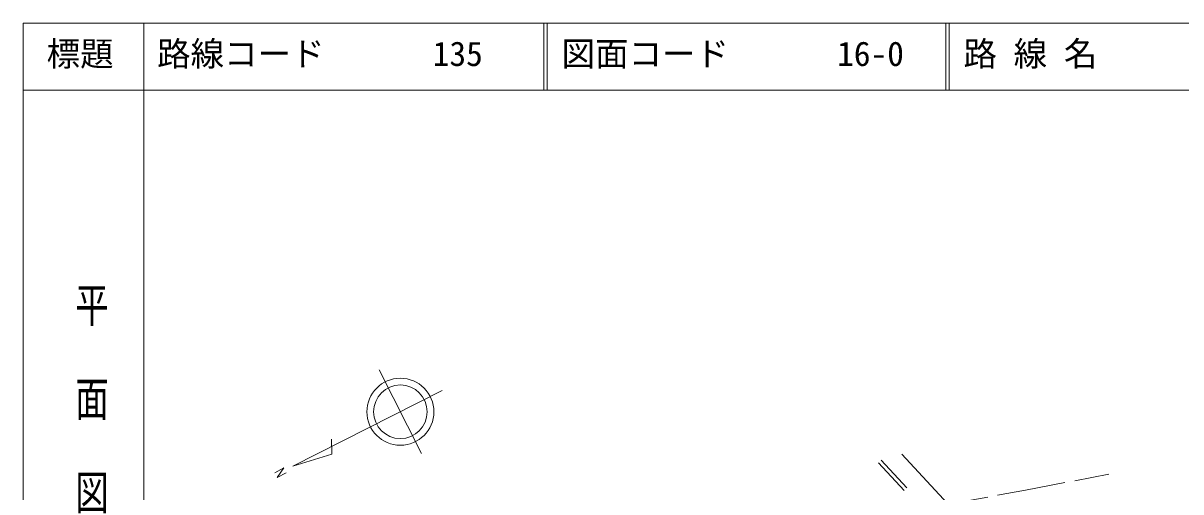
# Model space of a CAD drawing. Units: millimetres, scale not verified. Extents: x -625 to 705456, y -625 to 360858.
# Drawn here: x 65456 to 238294, y 290880 to 360858 of the extents above; entities that cross this region are included whole.
import ezdxf
from ezdxf.enums import TextEntityAlignment as Align

# ---------------------------------------------------------------- set-up
doc = ezdxf.new("R2010")
doc.units = ezdxf.units.MM
doc.header["$LTSCALE"] = 1000
doc.linetypes.add('DASHED', pattern=[7.5, 6, -1.5])
doc.layers.add('S-SUV', color=7, linetype='Continuous', lineweight=13)
doc.styles.add('@ＭＳ ゴシック', font='')
doc.styles.add('ＭＳ ゴシック', font='')
doc.styles.get('@ＭＳ ゴシック').set_extended_font_data('@MS Gothic')
doc.styles.get('ＭＳ ゴシック').set_extended_font_data('MS Gothic')

msp = doc.modelspace()

# ---------------------------------------------------------------- linework, layer by layer
at = {"layer": 'S-SUV'}
for p, q in [((65456, 360858), (65456, 858)), ((705456, 360858), (65456, 360858)), ((83456, 360858), (83456, 350858)), ((143206, 360858), (143206, 350858)), ((143706, 360858), (143706, 350858)), ((203206, 360858), (203206, 350858)), ((203706, 360858), (203706, 350858)), ((65456, 350858), (705456, 350858)), ((83456, 350858), (83456, 858)), ((118610, 309081), (124932, 296590)), ((105711, 294707), (128017, 305997)), ((111516, 296524), (111505, 298760)), ((105711, 294707), (111516, 296524)), ((193575, 295613), (197403, 291496)), ((207871, 284373), (196637, 296524)), ((104389, 294447), (103011, 293740)), ((103370, 293033), (104389, 294447)), ((196964, 291088), (193136, 295204)), ((104747, 293730), (103370, 293033))]:
    msp.add_line(p, q, dxfattribs=at)
at = {"layer": 'S-SUV', "linetype": 'DASHED'}
for p, q in [((215091, 291109), (227527, 293540)), ((203558, 289037), (215091, 291109))]:
    msp.add_line(p, q, dxfattribs=at)
at = {"layer": 'S-SUV'}
for radius in [5000, 4000]:
    msp.add_circle((121771, 302836), radius, dxfattribs=at)

# ---------------------------------------------------------------- texts
at = {"layer": 'S-SUV', "style": 'ＭＳ ゴシック'}
for s, p in [('標題', (68956, 353358)), ('路線コード', (85456, 353358)), ('135', (126598, 353358)), ('図面コード', (145836, 353358)), ('16-0', (186977, 353358)), ('路 線 名', (205836, 353358))]:
    msp.add_text(s, height=3666, dxfattribs=at).set_placement(p, align=Align.BOTTOM_LEFT)
at = {"layer": 'S-SUV', "style": '@ＭＳ ゴシック', "width": 1.4}
msp.add_text('平  面  図', height=3666, rotation=270, dxfattribs=at).set_placement((72733, 322333), align=Align.BOTTOM_LEFT)

doc.saveas('drawing.dxf')
